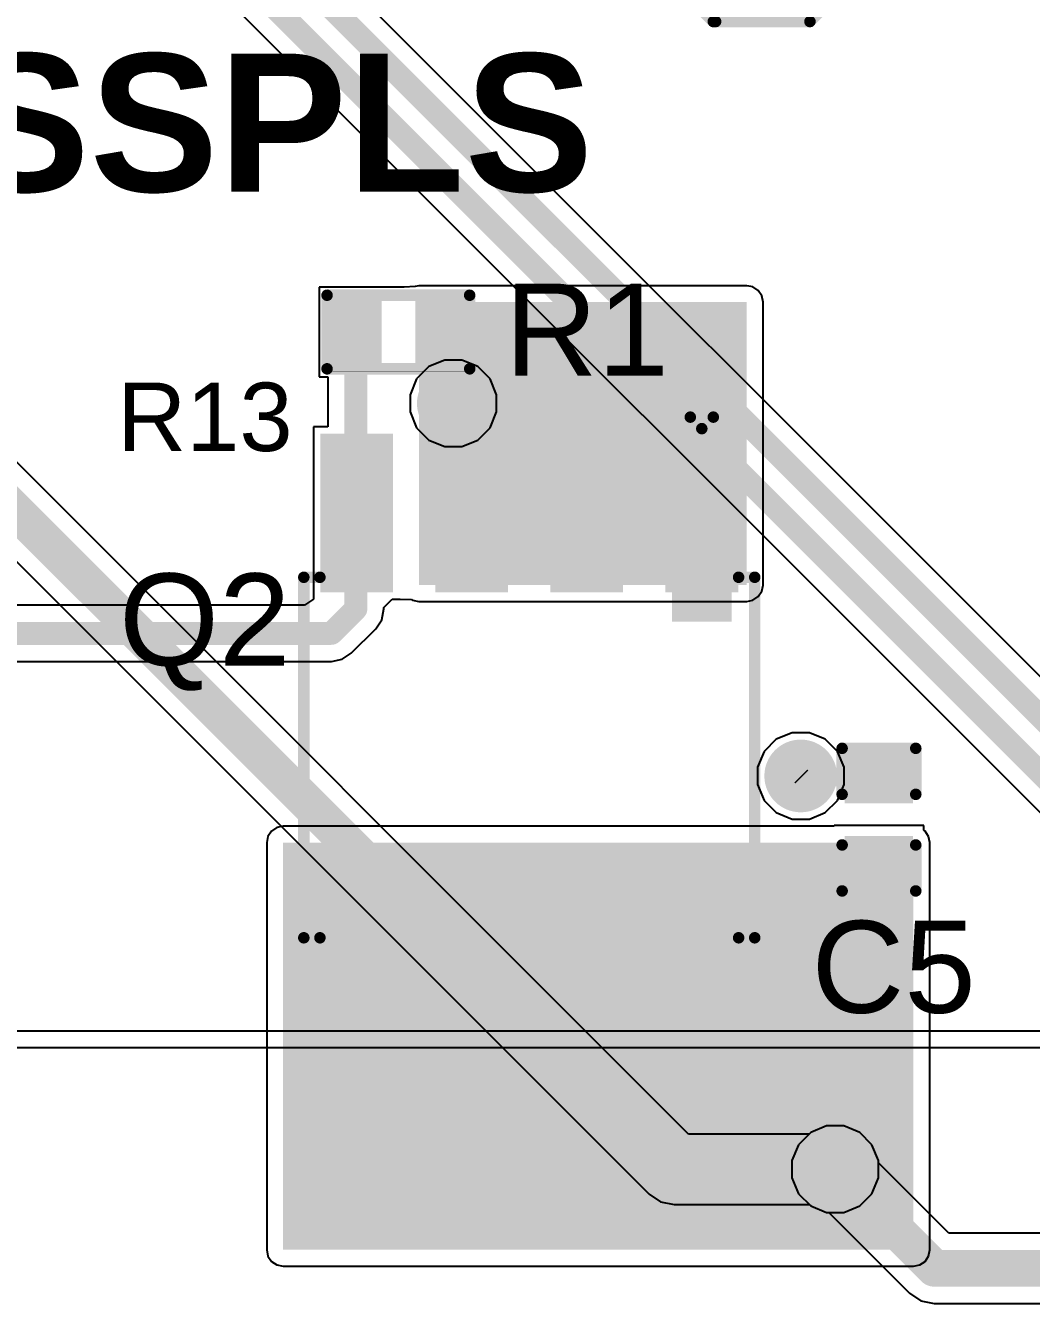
# Model space of a CAD drawing. Header units: inches. Extents: x -0.91 to 3.86, y -0.82 to 4.16.
# Drawn here: x 1.351 to 1.788, y 0.558 to 1.113 of the extents above; entities that cross this region are included whole.
import ezdxf

# ---------------------------------------------------------------- set-up
doc = ezdxf.new("R2010")
doc.units = ezdxf.units.IN
doc.header["$MEASUREMENT"] = 0
for name, color, linetype in [('Bottom Layer 1', 5, 'Continuous'), ('Bottom Solder', 6, 'Continuous'), ('GND+Signal', 16, 'Continuous'), ('Mechanical 17', 56, 'Continuous'), ('Multi-Layer', 9, 'Continuous'), ('Pad Holes', 156, 'Continuous'), ('PWR+Signal', 76, 'Continuous'), ('Top Layer 1', 1, 'Continuous'), ('Top Overlay', 2, 'Continuous'), ('Top Paste', 8, 'Continuous'), ('Top Solder', 216, 'Continuous'), ('Via Holes', 16, 'Continuous')]:
    doc.layers.add(name, color=color, linetype=linetype)
doc.styles.add('Arial', font='', dxfattribs={"height": 0.2})
doc.styles.add('Arial_Bold', font='', dxfattribs={"height": 0.2})
doc.styles.get('Arial').set_extended_font_data('Arial')
doc.styles.get('Arial_Bold').set_extended_font_data('Arial', bold=True)

# ---------------------------------------------------------------- blocks, each defined once
blk = doc.blocks.new('R___0402_163')
at = {"layer": 'Top Layer 1'}
for points in [[(-0.0275, -0.0125), (-0.0275, 0.0125), (-0.0095, 0.0125), (-0.0095, -0.0125)], [(0.0095, -0.0125), (0.0095, 0.0125), (0.0275, 0.0125), (0.0275, -0.0125)]]:
    blk.add_hatch(color=1, dxfattribs=at).paths.add_polyline_path(points)
at = {"layer": 'Top Paste'}
for points in [[(-0.0275, -0.0125), (-0.0275, 0.0125), (-0.0095, 0.0125), (-0.0095, -0.0125)], [(0.0095, -0.0125), (0.0095, 0.0125), (0.0275, 0.0125), (0.0275, -0.0125)]]:
    blk.add_hatch(color=8, dxfattribs=at).paths.add_polyline_path(points)
at = {"layer": 'Top Solder'}
for points in [[(-0.02967, -0.01467), (-0.02967, 0.01467), (-0.00733, 0.01467), (-0.00733, -0.01467)], [(0.00733, -0.01467), (0.00733, 0.01467), (0.02967, 0.01467), (0.02967, -0.01467)]]:
    blk.add_hatch(color=216, dxfattribs=at).paths.add_polyline_path(points)
at = {"layer": 'Top Overlay'}
for points in [[(-0.031, 0.016, 0.005, 0.005, 0), (0.031, 0.016, 0.005, 0.005, 0)], [(-0.031, -0.016, 0.005, 0.005, 0), (-0.031, 0.016, 0.005, 0.005, 0)], [(0.031, -0.016, 0.005, 0.005, 0), (0.031, 0.016, 0.005, 0.005, 0)], [(-0.031, -0.016, 0.005, 0.005, 0), (0.031, -0.016, 0.005, 0.005, 0)], [(-0.032, -0.017, 0.000127, 0.000127, 0), (0.032, -0.017, 0.000127, 0.000127, 0)]]:
    blk.add_lwpolyline(points, format="xyseb", dxfattribs=at)
for points in [[(-0.03225, 0.016, 0.0025, 0.0025, 1), (-0.02975, 0.016, 0.0025, 0.0025, 1)], [(-0.03225, 0.016, 0.0025, 0.0025, 1), (-0.02975, 0.016, 0.0025, 0.0025, 1)], [(0.02975, 0.016, 0.0025, 0.0025, 1), (0.03225, 0.016, 0.0025, 0.0025, 1)], [(0.02975, 0.016, 0.0025, 0.0025, 1), (0.03225, 0.016, 0.0025, 0.0025, 1)], [(-0.03225, -0.016, 0.0025, 0.0025, 1), (-0.02975, -0.016, 0.0025, 0.0025, 1)], [(-0.03225, -0.016, 0.0025, 0.0025, 1), (-0.02975, -0.016, 0.0025, 0.0025, 1)], [(0.02975, -0.016, 0.0025, 0.0025, 1), (0.03225, -0.016, 0.0025, 0.0025, 1)], [(0.02975, -0.016, 0.0025, 0.0025, 1), (0.03225, -0.016, 0.0025, 0.0025, 1)], [(-0.03203, -0.017, 0.0000635, 0.0000635, 1), (-0.03197, -0.017, 0.0000635, 0.0000635, 1)], [(0.03197, -0.017, 0.0000635, 0.0000635, 1), (0.03203, -0.017, 0.0000635, 0.0000635, 1)]]:
    blk.add_lwpolyline(points, format="xyseb", close=True, dxfattribs=at)
blk = doc.blocks.new('SOIC_8_172')
at = {"layer": 'Top Layer 1'}
for points in [[(-0.07579, 0.08681), (-0.07579, 0.06319), (-0.13681, 0.06319), (-0.13681, 0.08681)], [(0.13681, 0.08681), (0.13681, 0.06319), (0.07579, 0.06319), (0.07579, 0.08681)], [(-0.07579, 0.03681), (-0.07579, 0.01319), (-0.13681, 0.01319), (-0.13681, 0.03681)], [(0.13681, 0.03681), (0.13681, 0.01319), (0.07579, 0.01319), (0.07579, 0.03681)], [(-0.07579, -0.01319), (-0.07579, -0.03681), (-0.13681, -0.03681), (-0.13681, -0.01319)], [(0.13681, -0.01319), (0.13681, -0.03681), (0.07579, -0.03681), (0.07579, -0.01319)], [(-0.07579, -0.06319), (-0.07579, -0.08681), (-0.13681, -0.08681), (-0.13681, -0.06319)], [(0.13681, -0.06319), (0.13681, -0.08681), (0.07579, -0.08681), (0.07579, -0.06319)]]:
    blk.add_hatch(color=1, dxfattribs=at).paths.add_polyline_path(points)
at = {"layer": 'Top Overlay'}
blk.add_hatch(color=2, dxfattribs=at).paths.add_polyline_path([(-0.07201, 0.06201), (-0.05901, 0.06201), (-0.05901, 0.08801), (-0.07201, 0.08801)])
at = {"layer": 'Top Paste'}
for points in [[(-0.07579, 0.08681), (-0.07579, 0.06319), (-0.13681, 0.06319), (-0.13681, 0.08681)], [(0.13681, 0.08681), (0.13681, 0.06319), (0.07579, 0.06319), (0.07579, 0.08681)], [(-0.07579, 0.03681), (-0.07579, 0.01319), (-0.13681, 0.01319), (-0.13681, 0.03681)], [(0.13681, 0.03681), (0.13681, 0.01319), (0.07579, 0.01319), (0.07579, 0.03681)], [(-0.07579, -0.01319), (-0.07579, -0.03681), (-0.13681, -0.03681), (-0.13681, -0.01319)], [(0.13681, -0.01319), (0.13681, -0.03681), (0.07579, -0.03681), (0.07579, -0.01319)], [(-0.07579, -0.06319), (-0.07579, -0.08681), (-0.13681, -0.08681), (-0.13681, -0.06319)], [(0.13681, -0.06319), (0.13681, -0.08681), (0.07579, -0.08681), (0.07579, -0.06319)]]:
    blk.add_hatch(color=8, dxfattribs=at).paths.add_polyline_path(points)
at = {"layer": 'Top Solder'}
for points in [[(-0.07179, 0.09081), (-0.07179, 0.05919), (-0.14081, 0.05919), (-0.14081, 0.09081)], [(0.14081, 0.09081), (0.14081, 0.05919), (0.07179, 0.05919), (0.07179, 0.09081)], [(-0.07179, 0.04081), (-0.07179, 0.00919), (-0.14081, 0.00919), (-0.14081, 0.04081)], [(0.14081, 0.04081), (0.14081, 0.00919), (0.07179, 0.00919), (0.07179, 0.04081)], [(-0.07179, -0.00919), (-0.07179, -0.04081), (-0.14081, -0.04081), (-0.14081, -0.00919)], [(0.14081, -0.00919), (0.14081, -0.04081), (0.07179, -0.04081), (0.07179, -0.00919)], [(-0.07179, -0.05919), (-0.07179, -0.09081), (-0.14081, -0.09081), (-0.14081, -0.05919)], [(0.14081, -0.05919), (0.14081, -0.09081), (0.07179, -0.09081), (0.07179, -0.05919)]]:
    blk.add_hatch(color=216, dxfattribs=at).paths.add_polyline_path(points)
at = {"layer": 'Top Overlay'}
for points in [[(0.07837, 0.098, 0.005, 0.005, 0), (-0.07837, 0.098, 0.005, 0.005, 0)], [(-0.07837, 0.091, 0.005, 0.005, 0), (-0.07837, 0.098, 0.005, 0.005, 0)], [(0.07837, 0.091, 0.005, 0.005, 0), (0.07837, 0.098, 0.005, 0.005, 0)], [(-0.148, 0.07, 0.005, 0.005, 0), (-0.148, 0.08, 0.005, 0.005, 0)], [(-0.143, 0.075, 0.005, 0.005, 0), (-0.148, 0.08, 0.005, 0.005, 0)], [(-0.148, 0.07, 0.005, 0.005, 0), (-0.143, 0.075, 0.005, 0.005, 0)], [(-0.07837, -0.098, 0.005, 0.005, 0), (-0.07837, -0.091, 0.005, 0.005, 0)], [(0.07837, -0.098, 0.005, 0.005, 0), (0.07837, -0.091, 0.005, 0.005, 0)], [(0.07837, -0.098, 0.005, 0.005, 0), (-0.07837, -0.098, 0.005, 0.005, 0)]]:
    blk.add_lwpolyline(points, format="xyseb", dxfattribs=at)
for points in [[(-0.07962, 0.098, 0.0025, 0.0025, 1), (-0.07712, 0.098, 0.0025, 0.0025, 1)], [(-0.07962, 0.098, 0.0025, 0.0025, 1), (-0.07712, 0.098, 0.0025, 0.0025, 1)], [(0.07712, 0.098, 0.0025, 0.0025, 1), (0.07962, 0.098, 0.0025, 0.0025, 1)], [(0.07712, 0.098, 0.0025, 0.0025, 1), (0.07962, 0.098, 0.0025, 0.0025, 1)], [(-0.07962, 0.091, 0.0025, 0.0025, 1), (-0.07712, 0.091, 0.0025, 0.0025, 1)], [(0.07712, 0.091, 0.0025, 0.0025, 1), (0.07962, 0.091, 0.0025, 0.0025, 1)], [(-0.14925, 0.08, 0.0025, 0.0025, 1), (-0.14675, 0.08, 0.0025, 0.0025, 1)], [(-0.14925, 0.08, 0.0025, 0.0025, 1), (-0.14675, 0.08, 0.0025, 0.0025, 1)], [(-0.14925, 0.07, 0.0025, 0.0025, 1), (-0.14675, 0.07, 0.0025, 0.0025, 1)], [(-0.14925, 0.07, 0.0025, 0.0025, 1), (-0.14675, 0.07, 0.0025, 0.0025, 1)], [(-0.14425, 0.075, 0.0025, 0.0025, 1), (-0.14175, 0.075, 0.0025, 0.0025, 1)], [(-0.14425, 0.075, 0.0025, 0.0025, 1), (-0.14175, 0.075, 0.0025, 0.0025, 1)], [(-0.07962, -0.091, 0.0025, 0.0025, 1), (-0.07712, -0.091, 0.0025, 0.0025, 1)], [(0.07712, -0.091, 0.0025, 0.0025, 1), (0.07962, -0.091, 0.0025, 0.0025, 1)], [(-0.07962, -0.098, 0.0025, 0.0025, 1), (-0.07712, -0.098, 0.0025, 0.0025, 1)], [(-0.07962, -0.098, 0.0025, 0.0025, 1), (-0.07712, -0.098, 0.0025, 0.0025, 1)], [(0.07712, -0.098, 0.0025, 0.0025, 1), (0.07962, -0.098, 0.0025, 0.0025, 1)], [(0.07712, -0.098, 0.0025, 0.0025, 1), (0.07962, -0.098, 0.0025, 0.0025, 1)]]:
    blk.add_lwpolyline(points, format="xyseb", close=True, dxfattribs=at)
blk = doc.blocks.new('T____P______TH_1_8___H_________0_92___205')
at = {"layer": 'Bottom Layer 1'}
blk.add_hatch(color=5, dxfattribs=at).paths.add_polyline_path([(0.01772, 0.03543), (-0.01772, 0.03543), (-0.03543, 0.01772), (-0.03543, -0.01772), (-0.01772, -0.03543), (0.01772, -0.03543), (0.03543, -0.01772), (0.03543, 0.01772)])
at = {"layer": 'Bottom Solder'}
blk.add_hatch(color=6, dxfattribs=at).paths.add_polyline_path([(0.01972, 0.03943), (-0.01972, 0.03943), (-0.03943, 0.01972), (-0.03943, -0.01972), (-0.01972, -0.03943), (0.01972, -0.03943), (0.03943, -0.01972), (0.03943, 0.01972)])
at = {"layer": 'GND+Signal'}
blk.add_hatch(color=16, dxfattribs=at).paths.add_polyline_path([(0.01772, 0.03543), (-0.01772, 0.03543), (-0.03543, 0.01772), (-0.03543, -0.01772), (-0.01772, -0.03543), (0.01772, -0.03543), (0.03543, -0.01772), (0.03543, 0.01772)])
at = {"layer": 'Multi-Layer'}
blk.add_hatch(color=9, dxfattribs=at).paths.add_polyline_path([(0.01772, 0.03543), (-0.01772, 0.03543), (-0.03543, 0.01772), (-0.03543, -0.01772), (-0.01772, -0.03543), (0.01772, -0.03543), (0.03543, -0.01772), (0.03543, 0.01772)])
at = {"layer": 'Pad Holes'}
h = blk.add_hatch(color=7, dxfattribs=at)
edge = h.paths.add_edge_path()
edge.add_arc((0, 0), 0.01811, 0, 360)
at = {"layer": 'PWR+Signal'}
blk.add_hatch(color=76, dxfattribs=at).paths.add_polyline_path([(0.01772, 0.03543), (-0.01772, 0.03543), (-0.03543, 0.01772), (-0.03543, -0.01772), (-0.01772, -0.03543), (0.01772, -0.03543), (0.03543, -0.01772), (0.03543, 0.01772)])
at = {"layer": 'Top Layer 1'}
blk.add_hatch(color=1, dxfattribs=at).paths.add_polyline_path([(0.01772, 0.03543), (-0.01772, 0.03543), (-0.03543, 0.01772), (-0.03543, -0.01772), (-0.01772, -0.03543), (0.01772, -0.03543), (0.03543, -0.01772), (0.03543, 0.01772)])
at = {"layer": 'Top Solder'}
blk.add_hatch(color=216, dxfattribs=at).paths.add_polyline_path([(0.01972, 0.03943), (-0.01972, 0.03943), (-0.03943, 0.01972), (-0.03943, -0.01972), (-0.01972, -0.03943), (0.01972, -0.03943), (0.03943, -0.01972), (0.03943, 0.01972)])
at = {"layer": 'Top Overlay'}
for points in [[(-0.041, 0.021, 0.005, 0.005, 0), (-0.02, 0.042, 0.005, 0.005, 0)], [(-0.02, 0.042, 0.005, 0.005, 0), (0.02, 0.042, 0.005, 0.005, 0)], [(0.02, 0.042, 0.005, 0.005, 0), (0.041, 0.021, 0.005, 0.005, 0)], [(-0.041, -0.021, 0.005, 0.005, 0), (-0.041, 0.021, 0.005, 0.005, 0)], [(0.041, -0.021, 0.005, 0.005, 0), (0.041, 0.021, 0.005, 0.005, 0)], [(-0.041, -0.021, 0.005, 0.005, 0), (-0.021, -0.041, 0.005, 0.005, 0)], [(0.021, -0.041, 0.005, 0.005, 0), (0.041, -0.021, 0.005, 0.005, 0)], [(-0.02, -0.041, 0.005, 0.005, 0), (0.021, -0.041, 0.005, 0.005, 0)]]:
    blk.add_lwpolyline(points, format="xyseb", dxfattribs=at)
for points in [[(-0.02125, 0.042, 0.0025, 0.0025, 1), (-0.01875, 0.042, 0.0025, 0.0025, 1)], [(-0.02125, 0.042, 0.0025, 0.0025, 1), (-0.01875, 0.042, 0.0025, 0.0025, 1)], [(0.01875, 0.042, 0.0025, 0.0025, 1), (0.02125, 0.042, 0.0025, 0.0025, 1)], [(0.01875, 0.042, 0.0025, 0.0025, 1), (0.02125, 0.042, 0.0025, 0.0025, 1)], [(-0.04225, 0.021, 0.0025, 0.0025, 1), (-0.03975, 0.021, 0.0025, 0.0025, 1)], [(-0.04225, 0.021, 0.0025, 0.0025, 1), (-0.03975, 0.021, 0.0025, 0.0025, 1)], [(0.03975, 0.021, 0.0025, 0.0025, 1), (0.04225, 0.021, 0.0025, 0.0025, 1)], [(0.03975, 0.021, 0.0025, 0.0025, 1), (0.04225, 0.021, 0.0025, 0.0025, 1)], [(-0.04225, -0.021, 0.0025, 0.0025, 1), (-0.03975, -0.021, 0.0025, 0.0025, 1)], [(-0.04225, -0.021, 0.0025, 0.0025, 1), (-0.03975, -0.021, 0.0025, 0.0025, 1)], [(0.03975, -0.021, 0.0025, 0.0025, 1), (0.04225, -0.021, 0.0025, 0.0025, 1)], [(0.03975, -0.021, 0.0025, 0.0025, 1), (0.04225, -0.021, 0.0025, 0.0025, 1)], [(-0.02225, -0.041, 0.0025, 0.0025, 1), (-0.01975, -0.041, 0.0025, 0.0025, 1)], [(-0.02125, -0.041, 0.0025, 0.0025, 1), (-0.01875, -0.041, 0.0025, 0.0025, 1)], [(0.01975, -0.041, 0.0025, 0.0025, 1), (0.02225, -0.041, 0.0025, 0.0025, 1)], [(0.01975, -0.041, 0.0025, 0.0025, 1), (0.02225, -0.041, 0.0025, 0.0025, 1)]]:
    blk.add_lwpolyline(points, format="xyseb", close=True, dxfattribs=at)
blk = doc.blocks.new('C___0402_246')
at = {"layer": 'Top Layer 1'}
for points in [[(-0.0275, -0.0125), (-0.0275, 0.0125), (-0.0095, 0.0125), (-0.0095, -0.0125)], [(0.0095, -0.0125), (0.0095, 0.0125), (0.0275, 0.0125), (0.0275, -0.0125)]]:
    blk.add_hatch(color=1, dxfattribs=at).paths.add_polyline_path(points)
at = {"layer": 'Top Paste'}
for points in [[(-0.0275, -0.0125), (-0.0275, 0.0125), (-0.0095, 0.0125), (-0.0095, -0.0125)], [(0.0095, -0.0125), (0.0095, 0.0125), (0.0275, 0.0125), (0.0275, -0.0125)]]:
    blk.add_hatch(color=8, dxfattribs=at).paths.add_polyline_path(points)
at = {"layer": 'Top Solder'}
for points in [[(-0.02986, -0.01486), (-0.02986, 0.01486), (-0.00714, 0.01486), (-0.00714, -0.01486)], [(0.00714, -0.01486), (0.00714, 0.01486), (0.02986, 0.01486), (0.02986, -0.01486)]]:
    blk.add_hatch(color=216, dxfattribs=at).paths.add_polyline_path(points)
at = {"layer": 'Top Overlay'}
for points in [[(-0.031, -0.016, 0.005, 0.005, 0), (-0.031, 0.016, 0.005, 0.005, 0)], [(-0.011, 0.016, 0.005, 0.005, 0), (-0.031, 0.016, 0.005, 0.005, 0)], [(0.031, 0.016, 0.005, 0.005, 0), (0.011, 0.016, 0.005, 0.005, 0)], [(0.031, -0.016, 0.005, 0.005, 0), (0.031, 0.016, 0.005, 0.005, 0)], [(-0.011, -0.016, 0.005, 0.005, 0), (-0.031, -0.016, 0.005, 0.005, 0)], [(0.031, -0.016, 0.005, 0.005, 0), (0.011, -0.016, 0.005, 0.005, 0)]]:
    blk.add_lwpolyline(points, format="xyseb", dxfattribs=at)
for points in [[(-0.03225, 0.016, 0.0025, 0.0025, 1), (-0.02975, 0.016, 0.0025, 0.0025, 1)], [(-0.03225, 0.016, 0.0025, 0.0025, 1), (-0.02975, 0.016, 0.0025, 0.0025, 1)], [(-0.01225, 0.016, 0.0025, 0.0025, 1), (-0.00975, 0.016, 0.0025, 0.0025, 1)], [(0.00975, 0.016, 0.0025, 0.0025, 1), (0.01225, 0.016, 0.0025, 0.0025, 1)], [(0.02975, 0.016, 0.0025, 0.0025, 1), (0.03225, 0.016, 0.0025, 0.0025, 1)], [(0.02975, 0.016, 0.0025, 0.0025, 1), (0.03225, 0.016, 0.0025, 0.0025, 1)], [(-0.03225, -0.016, 0.0025, 0.0025, 1), (-0.02975, -0.016, 0.0025, 0.0025, 1)], [(-0.03225, -0.016, 0.0025, 0.0025, 1), (-0.02975, -0.016, 0.0025, 0.0025, 1)], [(-0.01225, -0.016, 0.0025, 0.0025, 1), (-0.00975, -0.016, 0.0025, 0.0025, 1)], [(0.00975, -0.016, 0.0025, 0.0025, 1), (0.01225, -0.016, 0.0025, 0.0025, 1)], [(0.02975, -0.016, 0.0025, 0.0025, 1), (0.03225, -0.016, 0.0025, 0.0025, 1)], [(0.02975, -0.016, 0.0025, 0.0025, 1), (0.03225, -0.016, 0.0025, 0.0025, 1)]]:
    blk.add_lwpolyline(points, format="xyseb", close=True, dxfattribs=at)

msp = doc.modelspace()

# ---------------------------------------------------------------- hatches: boundary and pattern name
at = {"layer": 'Bottom Layer 1'}
h = msp.add_hatch(color=5, dxfattribs=at)
edge = h.paths.add_edge_path()
edge.add_arc((1.537, 0.949), 0.01181, 0, 360)
h = msp.add_hatch(color=5, dxfattribs=at)
edge = h.paths.add_edge_path()
edge.add_arc((1.688, 0.787), 0.01181, 0, 360)
h = msp.add_hatch(color=5, dxfattribs=at)
edge = h.paths.add_edge_path()
edge.add_arc((1.703, 0.616), 0.01181, 0, 360)
at = {"layer": 'Bottom Solder'}
h = msp.add_hatch(color=6, dxfattribs=at)
edge = h.paths.add_edge_path()
edge.add_arc((1.537, 0.949), 0.01581, 0, 360)
h = msp.add_hatch(color=6, dxfattribs=at)
edge = h.paths.add_edge_path()
edge.add_arc((1.688, 0.787), 0.01581, 0, 360)
h = msp.add_hatch(color=6, dxfattribs=at)
edge = h.paths.add_edge_path()
edge.add_arc((1.703, 0.616), 0.00991, 0, 360)
at = {"layer": 'GND+Signal'}
h = msp.add_hatch(color=16, dxfattribs=at)
edge = h.paths.add_edge_path()
edge.add_arc((1.537, 0.949), 0.01181, 0, 360)
h = msp.add_hatch(color=16, dxfattribs=at)
edge = h.paths.add_edge_path()
edge.add_arc((1.688, 0.787), 0.01181, 0, 360)
h = msp.add_hatch(color=16, dxfattribs=at)
edge = h.paths.add_edge_path()
edge.add_arc((1.703, 0.616), 0.01181, 0, 360)
at = {"layer": 'PWR+Signal'}
h = msp.add_hatch(color=76, dxfattribs=at)
edge = h.paths.add_edge_path()
edge.add_arc((1.537, 0.949), 0.01181, 0, 360)
h = msp.add_hatch(color=76, dxfattribs=at)
edge = h.paths.add_edge_path()
edge.add_arc((1.688, 0.787), 0.01181, 0, 360)
h = msp.add_hatch(color=76, dxfattribs=at)
edge = h.paths.add_edge_path()
edge.add_arc((1.703, 0.616), 0.01181, 0, 360)
at = {"layer": 'Top Layer 1'}
for points in [[(1.522, 0.87), (1.6645, 0.87), (1.6645, 0.993), (1.522, 0.993)], [(1.463, 0.581), (1.737, 0.581), (1.737, 0.758), (1.463, 0.758)]]:
    msp.add_hatch(color=1, dxfattribs=at).paths.add_polyline_path(points)
h = msp.add_hatch(color=1, dxfattribs=at)
edge = h.paths.add_edge_path()
edge.add_arc((1.537, 0.949), 0.01181, 0, 360)
h = msp.add_hatch(color=1, dxfattribs=at)
edge = h.paths.add_edge_path()
edge.add_arc((1.688, 0.787), 0.01181, 0, 360)
h = msp.add_hatch(color=1, dxfattribs=at)
edge = h.paths.add_edge_path()
edge.add_arc((1.703, 0.616), 0.01181, 0, 360)
at = {"layer": 'Via Holes'}
h = msp.add_hatch(color=7, dxfattribs=at)
edge = h.paths.add_edge_path()
edge.add_arc((1.537, 0.949), 0.00591, 0, 360)
h = msp.add_hatch(color=7, dxfattribs=at)
edge = h.paths.add_edge_path()
edge.add_arc((1.688, 0.787), 0.00591, 0, 360)
h = msp.add_hatch(color=7, dxfattribs=at)
edge = h.paths.add_edge_path()
edge.add_arc((1.703, 0.616), 0.00591, 0, 360)

# ---------------------------------------------------------------- linework, layer by layer
at = {"layer": 'Bottom Layer 1'}
for p, q in [((1.34902, 1.21411), (1.86377, 0.69937)), ((1.93465, 0.68759), (1.41224, 1.21001)), ((1.63928, 0.63129), (1.24929, 1.02128)), ((1.22319, 1.00413), (1.62213, 0.60519)), ((1.53326, 0.96781), (1.52634, 0.96495)), ((1.54074, 0.96781), (1.53326, 0.96781)), ((1.54766, 0.96495), (1.54074, 0.96781)), ((1.52634, 0.96495), (1.52105, 0.95966)), ((1.55295, 0.95966), (1.54766, 0.96495)), ((1.52105, 0.95966), (1.51819, 0.95274)), ((1.55581, 0.95274), (1.55295, 0.95966)), ((1.51819, 0.95274), (1.51819, 0.94526)), ((1.55581, 0.94526), (1.55581, 0.95274)), ((1.51819, 0.94526), (1.52105, 0.93834)), ((1.55295, 0.93834), (1.55581, 0.94526)), ((1.52105, 0.93834), (1.52634, 0.93305)), ((1.54766, 0.93305), (1.55295, 0.93834)), ((1.52634, 0.93305), (1.53326, 0.93019)), ((1.53326, 0.93019), (1.54074, 0.93019)), ((1.54074, 0.93019), (1.54766, 0.93305)), ((1.69926, 0.63481), (1.69234, 0.63195)), ((1.70674, 0.63481), (1.69926, 0.63481)), ((1.71366, 0.63195), (1.70674, 0.63481)), ((1.69169, 0.63129), (1.63928, 0.63129)), ((1.69234, 0.63195), (1.69169, 0.63129)), ((1.71895, 0.62666), (1.71366, 0.63195)), ((1.72181, 0.61974), (1.71895, 0.62666)), ((1.72181, 0.61226), (1.72181, 0.61974)), ((1.71895, 0.60534), (1.72181, 0.61226)), ((1.62213, 0.60519), (1.62709, 0.60187)), ((1.62709, 0.60187), (1.63294, 0.60071)), ((1.63294, 0.60071), (1.69169, 0.60071)), ((1.69169, 0.60071), (1.69234, 0.60005)), ((1.71366, 0.60005), (1.71895, 0.60534)), ((1.69234, 0.60005), (1.69926, 0.59719)), ((1.69926, 0.59719), (1.70674, 0.59719)), ((1.70674, 0.59719), (1.71366, 0.60005))]:
    msp.add_line(p, q, dxfattribs=at)
for points in [[(1.35767, 1.22276, 0.01, 0.01, 0), (1.876, 0.70443, 0.01, 0.01, 0)], [(1.4, 1.20494, 0.01, 0.01, 0), (1.926, 0.67894, 0.01, 0.01, 0)], [(1.234, 1.01494, 0.016, 0.016, 0), (1.63294, 0.616, 0.016, 0.016, 0)], [(1.63294, 0.616, 0.016, 0.016, 0), (1.703, 0.616, 0.016, 0.016, 0)]]:
    msp.add_lwpolyline(points, format="xyseb", dxfattribs=at)
for points in [[(1.62894, 0.616, 0.008, 0.008, 1), (1.63694, 0.616, 0.008, 0.008, 1)], [(1.62894, 0.616, 0.008, 0.008, 1), (1.63694, 0.616, 0.008, 0.008, 1)], [(1.699, 0.616, 0.008, 0.008, 1), (1.707, 0.616, 0.008, 0.008, 1)]]:
    msp.add_lwpolyline(points, format="xyseb", close=True, dxfattribs=at)
at = {"layer": 'GND+Signal'}
for p, q in [((1.53326, 0.96781), (1.52634, 0.96495)), ((1.54074, 0.96781), (1.53326, 0.96781)), ((1.54766, 0.96495), (1.54074, 0.96781)), ((1.52634, 0.96495), (1.52105, 0.95966)), ((1.55295, 0.95966), (1.54766, 0.96495)), ((1.52105, 0.95966), (1.51819, 0.95274)), ((1.55581, 0.95274), (1.55295, 0.95966)), ((1.51819, 0.95274), (1.51819, 0.94526)), ((1.55581, 0.94526), (1.55581, 0.95274)), ((1.51819, 0.94526), (1.52105, 0.93834)), ((1.55295, 0.93834), (1.55581, 0.94526)), ((1.52105, 0.93834), (1.52634, 0.93305)), ((1.54766, 0.93305), (1.55295, 0.93834)), ((1.52634, 0.93305), (1.53326, 0.93019)), ((1.53326, 0.93019), (1.54074, 0.93019)), ((1.54074, 0.93019), (1.54766, 0.93305)), ((1.69926, 0.63481), (1.69234, 0.63195)), ((1.70674, 0.63481), (1.69926, 0.63481)), ((1.71366, 0.63195), (1.70674, 0.63481)), ((1.69234, 0.63195), (1.68705, 0.62666)), ((1.71895, 0.62666), (1.71366, 0.63195)), ((1.68705, 0.62666), (1.68419, 0.61974)), ((1.72181, 0.61974), (1.71895, 0.62666)), ((1.68419, 0.61974), (1.68419, 0.61226)), ((1.72181, 0.61226), (1.72181, 0.61974)), ((1.68419, 0.61226), (1.68705, 0.60534)), ((1.71895, 0.60534), (1.72181, 0.61226)), ((1.68705, 0.60534), (1.69234, 0.60005)), ((1.71366, 0.60005), (1.71895, 0.60534)), ((1.69234, 0.60005), (1.69926, 0.59719)), ((1.69926, 0.59719), (1.70674, 0.59719)), ((1.70674, 0.59719), (1.71366, 0.60005))]:
    msp.add_line(p, q, dxfattribs=at)
at = {"layer": 'PWR+Signal'}
for p, q in [((1.68426, 0.80581), (1.67734, 0.80295)), ((1.69174, 0.80581), (1.68426, 0.80581)), ((1.69866, 0.80295), (1.69174, 0.80581)), ((1.67734, 0.80295), (1.67205, 0.79766)), ((1.70395, 0.79766), (1.69866, 0.80295)), ((1.67205, 0.79766), (1.66919, 0.79074)), ((1.70681, 0.79074), (1.70395, 0.79766)), ((1.66919, 0.79074), (1.66919, 0.78326)), ((1.70681, 0.78326), (1.70681, 0.79074)), ((1.66919, 0.78326), (1.67205, 0.77634)), ((1.70395, 0.77634), (1.70681, 0.78326)), ((1.67205, 0.77634), (1.67734, 0.77105)), ((1.69866, 0.77105), (1.70395, 0.77634)), ((1.67734, 0.77105), (1.68426, 0.76819)), ((1.68426, 0.76819), (1.69174, 0.76819)), ((1.69174, 0.76819), (1.69866, 0.77105)), ((3.556, 0.676), (0.249, 0.676)), ((0.62286, 0.66886), (3.556, 0.66886)), ((1.69926, 0.63481), (1.69234, 0.63195)), ((1.70674, 0.63481), (1.69926, 0.63481)), ((1.71366, 0.63195), (1.70674, 0.63481)), ((1.69234, 0.63195), (1.68705, 0.62666)), ((1.71895, 0.62666), (1.71366, 0.63195)), ((1.68705, 0.62666), (1.68419, 0.61974)), ((1.72181, 0.61974), (1.71895, 0.62666)), ((1.68419, 0.61974), (1.68419, 0.61226)), ((1.72181, 0.61882), (1.72181, 0.61974)), ((1.75239, 0.58823), (1.72181, 0.61882)), ((1.68419, 0.61226), (1.68705, 0.60534)), ((1.68705, 0.60534), (1.69234, 0.60005)), ((1.69234, 0.60005), (1.69926, 0.59719)), ((1.69926, 0.59719), (1.70018, 0.59719)), ((1.70018, 0.59719), (1.73525, 0.56213)), ((2.11369, 0.58823), (1.75239, 0.58823)), ((1.73525, 0.56213), (1.74021, 0.55881)), ((1.74021, 0.55881), (1.74606, 0.55765)), ((1.74606, 0.55765), (2.10971, 0.55765))]:
    msp.add_line(p, q, dxfattribs=at)
for points in [[(1.703, 0.616, 0.016, 0.016, 0), (1.74606, 0.57294, 0.016, 0.016, 0)], [(1.74606, 0.57294, 0.016, 0.016, 0), (2.125, 0.57294, 0.016, 0.016, 0)]]:
    msp.add_lwpolyline(points, format="xyseb", dxfattribs=at)
for points in [[(1.699, 0.616, 0.008, 0.008, 1), (1.707, 0.616, 0.008, 0.008, 1)], [(1.74206, 0.57294, 0.008, 0.008, 1), (1.75006, 0.57294, 0.008, 0.008, 1)], [(1.74206, 0.57294, 0.008, 0.008, 1), (1.75006, 0.57294, 0.008, 0.008, 1)]]:
    msp.add_lwpolyline(points, format="xyseb", close=True, dxfattribs=at)
at = {"layer": 'Top Layer 1'}
for p, q in [((1.522, 1.00014), (1.52047, 0.99983)), ((1.6645, 1.00014), (1.522, 1.00014)), ((1.66723, 0.99959), (1.6645, 1.00014)), ((1.5106, 0.9995), (1.4786, 0.9995)), ((1.4786, 0.9995), (1.4786, 0.9605)), ((1.5156, 0.9995), (1.5106, 0.9995)), ((1.5106, 0.9995), (1.5106, 0.9995)), ((1.52047, 0.99983), (1.5156, 0.9995)), ((1.5156, 0.9995), (1.5156, 0.9995)), ((1.66955, 0.99805), (1.66723, 0.99959)), ((1.67109, 0.99573), (1.66955, 0.99805)), ((1.67164, 0.993), (1.67109, 0.99573)), ((1.67164, 0.87), (1.67164, 0.993)), ((1.4786, 0.9605), (1.48237, 0.9605)), ((1.48237, 0.9605), (1.48237, 0.93881)), ((1.48237, 0.93881), (1.47619, 0.93881)), ((1.47619, 0.93881), (1.47619, 0.86379)), ((1.66955, 0.86495), (1.67109, 0.86727)), ((1.67109, 0.86727), (1.67164, 0.87)), ((1.47225, 0.86124), (1.27514, 0.86124)), ((1.47619, 0.86379), (1.47225, 0.86124)), ((1.50684, 0.86025), (1.51038, 0.86379)), ((1.51038, 0.86379), (1.51381, 0.86379)), ((1.51381, 0.86379), (1.51879, 0.86373)), ((1.51879, 0.86373), (1.51927, 0.86341)), ((1.51927, 0.86341), (1.522, 0.86286)), ((1.522, 0.86286), (1.6645, 0.86286)), ((1.6645, 0.86286), (1.66723, 0.86341)), ((1.66723, 0.86341), (1.66955, 0.86495)), ((1.50591, 0.85492), (1.50684, 0.8596)), ((1.50684, 0.8596), (1.50684, 0.86025)), ((1.49265, 0.84035), (1.50326, 0.85095)), ((1.50326, 0.85095), (1.50591, 0.85492)), ((1.48868, 0.8377), (1.49265, 0.84035)), ((1.27359, 0.83676), (1.484, 0.83676)), ((1.484, 0.83676), (1.48868, 0.8377)), ((1.45795, 0.76305), (1.45641, 0.76073)), ((1.46027, 0.76459), (1.45795, 0.76305)), ((1.463, 0.76514), (1.46027, 0.76459)), ((1.7025, 0.76514), (1.463, 0.76514)), ((1.7415, 0.7655), (1.7025, 0.7655)), ((1.7025, 0.7655), (1.7025, 0.76514)), ((1.7415, 0.76341), (1.7415, 0.7655)), ((1.74205, 0.76305), (1.7415, 0.76341)), ((1.74359, 0.76073), (1.74205, 0.76305)), ((1.45641, 0.76073), (1.45586, 0.758)), ((1.45586, 0.758), (1.45586, 0.581)), ((1.74414, 0.758), (1.74359, 0.76073)), ((1.74414, 0.581), (1.74414, 0.758)), ((1.45586, 0.581), (1.45641, 0.57827)), ((1.45641, 0.57827), (1.45795, 0.57595)), ((1.74205, 0.57595), (1.74359, 0.57827)), ((1.74359, 0.57827), (1.74414, 0.581)), ((1.45795, 0.57595), (1.46027, 0.57441)), ((1.46027, 0.57441), (1.463, 0.57386)), ((1.463, 0.57386), (1.737, 0.57386)), ((1.737, 0.57386), (1.73973, 0.57441)), ((1.73973, 0.57441), (1.74205, 0.57595))]:
    msp.add_line(p, q, dxfattribs=at)
for points in [[(1.4946, 0.8596, 0.01, 0.01, 0), (1.4946, 0.98, 0.01, 0.01, 0)], [(1.484, 0.849, 0.01, 0.01, 0), (1.4946, 0.8596, 0.01, 0.01, 0)], [(1.259, 0.849, 0.01, 0.01, 0), (1.484, 0.849, 0.01, 0.01, 0)], [(1.688, 0.787, 0.008, 0.008, 0), (1.6885, 0.7865, 0.008, 0.008, 0)], [(1.6885, 0.7865, 0.008, 0.008, 0), (1.722, 0.7865, 0.008, 0.008, 0)], [(1.722, 0.70094, 0.01, 0.01, 0), (1.722, 0.7495, 0.01, 0.01, 0)], [(1.71, 0.68894, 0.01, 0.01, 0), (1.722, 0.70094, 0.01, 0.01, 0)], [(1.495, 0.64394, 0.016, 0.016, 0), (1.495, 0.6887, 0.016, 0.016, 0)], [(1.545, 0.64394, 0.016, 0.016, 0), (1.545, 0.6887, 0.016, 0.016, 0)], [(1.595, 0.6887, 0.016, 0.016, 0), (1.596, 0.6887, 0.016, 0.016, 0)], [(1.595, 0.64394, 0.016, 0.016, 0), (1.595, 0.6887, 0.016, 0.016, 0)], [(1.596, 0.64394, 0.016, 0.016, 0), (1.596, 0.6887, 0.016, 0.016, 0)], [(1.645, 0.64394, 0.016, 0.016, 0), (1.645, 0.6887, 0.016, 0.016, 0)], [(1.645, 0.6887, 0.01, 0.01, 0), (1.64524, 0.68894, 0.01, 0.01, 0)], [(1.64524, 0.68894, 0.01, 0.01, 0), (1.71, 0.68894, 0.01, 0.01, 0)], [(1.495, 0.64394, 0.016, 0.016, 0), (1.545, 0.64394, 0.016, 0.016, 0)], [(1.545, 0.64394, 0.016, 0.016, 0), (1.595, 0.64394, 0.016, 0.016, 0)], [(1.595, 0.64394, 0.016, 0.016, 0), (1.596, 0.64394, 0.016, 0.016, 0)], [(1.596, 0.64394, 0.016, 0.016, 0), (1.64, 0.64394, 0.016, 0.016, 0)], [(1.64, 0.64394, 0.016, 0.016, 0), (1.66794, 0.616, 0.016, 0.016, 0)], [(1.64, 0.64394, 0.016, 0.016, 0), (1.645, 0.64394, 0.016, 0.016, 0)], [(1.66794, 0.616, 0.016, 0.016, 0), (1.703, 0.616, 0.016, 0.016, 0)]]:
    msp.add_lwpolyline(points, format="xyseb", dxfattribs=at)
for points in [[(1.4921, 0.98, 0.005, 0.005, 1), (1.4971, 0.98, 0.005, 0.005, 1)], [(1.4921, 0.8596, 0.005, 0.005, 1), (1.4971, 0.8596, 0.005, 0.005, 1)], [(1.4921, 0.8596, 0.005, 0.005, 1), (1.4971, 0.8596, 0.005, 0.005, 1)], [(1.4815, 0.849, 0.005, 0.005, 1), (1.4865, 0.849, 0.005, 0.005, 1)], [(1.4815, 0.849, 0.005, 0.005, 1), (1.4865, 0.849, 0.005, 0.005, 1)], [(1.686, 0.787, 0.004, 0.004, 1), (1.69, 0.787, 0.004, 0.004, 1)], [(1.6865, 0.7865, 0.004, 0.004, 1), (1.6905, 0.7865, 0.004, 0.004, 1)], [(1.6865, 0.7865, 0.004, 0.004, 1), (1.6905, 0.7865, 0.004, 0.004, 1)], [(1.72, 0.7865, 0.004, 0.004, 1), (1.724, 0.7865, 0.004, 0.004, 1)], [(1.7195, 0.7495, 0.005, 0.005, 1), (1.7245, 0.7495, 0.005, 0.005, 1)], [(1.7195, 0.70094, 0.005, 0.005, 1), (1.7245, 0.70094, 0.005, 0.005, 1)], [(1.7195, 0.70094, 0.005, 0.005, 1), (1.7245, 0.70094, 0.005, 0.005, 1)], [(1.491, 0.6887, 0.008, 0.008, 1), (1.499, 0.6887, 0.008, 0.008, 1)], [(1.541, 0.6887, 0.008, 0.008, 1), (1.549, 0.6887, 0.008, 0.008, 1)], [(1.591, 0.6887, 0.008, 0.008, 1), (1.599, 0.6887, 0.008, 0.008, 1)], [(1.591, 0.6887, 0.008, 0.008, 1), (1.599, 0.6887, 0.008, 0.008, 1)], [(1.592, 0.6887, 0.008, 0.008, 1), (1.6, 0.6887, 0.008, 0.008, 1)], [(1.592, 0.6887, 0.008, 0.008, 1), (1.6, 0.6887, 0.008, 0.008, 1)], [(1.641, 0.6887, 0.008, 0.008, 1), (1.649, 0.6887, 0.008, 0.008, 1)], [(1.6425, 0.6887, 0.005, 0.005, 1), (1.6475, 0.6887, 0.005, 0.005, 1)], [(1.64274, 0.68894, 0.005, 0.005, 1), (1.64774, 0.68894, 0.005, 0.005, 1)], [(1.64274, 0.68894, 0.005, 0.005, 1), (1.64774, 0.68894, 0.005, 0.005, 1)], [(1.7075, 0.68894, 0.005, 0.005, 1), (1.7125, 0.68894, 0.005, 0.005, 1)], [(1.7075, 0.68894, 0.005, 0.005, 1), (1.7125, 0.68894, 0.005, 0.005, 1)], [(1.491, 0.64394, 0.008, 0.008, 1), (1.499, 0.64394, 0.008, 0.008, 1)], [(1.491, 0.64394, 0.008, 0.008, 1), (1.499, 0.64394, 0.008, 0.008, 1)], [(1.541, 0.64394, 0.008, 0.008, 1), (1.549, 0.64394, 0.008, 0.008, 1)], [(1.541, 0.64394, 0.008, 0.008, 1), (1.549, 0.64394, 0.008, 0.008, 1)], [(1.541, 0.64394, 0.008, 0.008, 1), (1.549, 0.64394, 0.008, 0.008, 1)], [(1.591, 0.64394, 0.008, 0.008, 1), (1.599, 0.64394, 0.008, 0.008, 1)], [(1.591, 0.64394, 0.008, 0.008, 1), (1.599, 0.64394, 0.008, 0.008, 1)], [(1.591, 0.64394, 0.008, 0.008, 1), (1.599, 0.64394, 0.008, 0.008, 1)], [(1.592, 0.64394, 0.008, 0.008, 1), (1.6, 0.64394, 0.008, 0.008, 1)], [(1.592, 0.64394, 0.008, 0.008, 1), (1.6, 0.64394, 0.008, 0.008, 1)], [(1.592, 0.64394, 0.008, 0.008, 1), (1.6, 0.64394, 0.008, 0.008, 1)], [(1.636, 0.64394, 0.008, 0.008, 1), (1.644, 0.64394, 0.008, 0.008, 1)], [(1.636, 0.64394, 0.008, 0.008, 1), (1.644, 0.64394, 0.008, 0.008, 1)], [(1.636, 0.64394, 0.008, 0.008, 1), (1.644, 0.64394, 0.008, 0.008, 1)], [(1.641, 0.64394, 0.008, 0.008, 1), (1.649, 0.64394, 0.008, 0.008, 1)], [(1.641, 0.64394, 0.008, 0.008, 1), (1.649, 0.64394, 0.008, 0.008, 1)], [(1.66394, 0.616, 0.008, 0.008, 1), (1.67194, 0.616, 0.008, 0.008, 1)], [(1.66394, 0.616, 0.008, 0.008, 1), (1.67194, 0.616, 0.008, 0.008, 1)], [(1.699, 0.616, 0.008, 0.008, 1), (1.707, 0.616, 0.008, 0.008, 1)]]:
    msp.add_lwpolyline(points, format="xyseb", close=True, dxfattribs=at)

# ---------------------------------------------------------------- block references
for name, p in [('T____P______TH_1_8___H_________0_92___205', (1.671, 1.156)), ('R___0402_163', (1.5131, 0.98))]:
    msp.add_blockref(name, p)
at = {"rotation": 270}
for name, p in [('SOIC_8_172', (1.57, 0.795)), ('C___0402_246', (1.722, 0.768))]:
    msp.add_blockref(name, p, dxfattribs=at)

# ---------------------------------------------------------------- texts
at = {"layer": 'Mechanical 17', "style": 'Arial'}
msp.add_text('R13', height=0.02975, dxfattribs=at).set_placement((1.39089, 0.92825))
at = {"layer": 'Top Overlay'}
for s, height, style, p in [('GNSSPLS', 0.06, 'Arial_Bold', (1.19733, 1.04103)), ('R1', 0.04, 'Arial', (1.55934, 0.96101)), ('Q2', 0.04, 'Arial', (1.39168, 0.83501)), ('C5', 0.04, 'Arial', (1.69268, 0.68401))]:
    msp.add_text(s, height=height, dxfattribs=dict(at, style=style)).set_placement(p)

doc.saveas('drawing.dxf')
